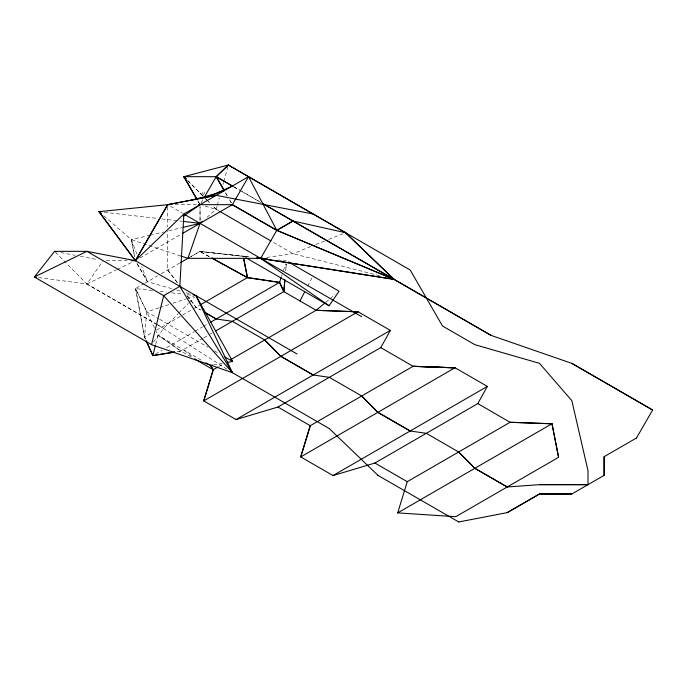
<?xml version="1.0" encoding="UTF-8"?>
<svg xmlns="http://www.w3.org/2000/svg" width="687" height="687" viewBox="0 0 687 687"><rect width="100%" height="100%" fill="white"/><g stroke="black" fill="none" stroke-linecap="round" stroke-linejoin="round"><path stroke-width="0.52" stroke-dasharray="3.44 2.58" d="M200.037 221.274L200.037 206.761L200.037 221.266M145.395 339.026L144.519 337.077L146.769 311.864L135.554 288.583L143.823 283.8M155.666 344.359L157.967 335.153L156.172 331.426M217.049 206.263L216.199 209.346L204.889 219.144M217.332 205.224L219.308 198.011M222.966 184.605L223.541 182.544M223.816 181.505L227.766 167.087M281.472 276.578L282.108 274.62M283.387 270.695L285.612 263.842M307.596 286.221L312.362 276.99M201.085 202.871L203.163 199.264M157.263 324.616L86.897 284.006L102.449 261.541M153.484 342.083L163.669 328.334L177.95 313.899M178.723 313.135L188.478 303.268M189.251 302.503L194.49 297.188M325.982 302.143L329.253 299.412M330.086 298.725L334.998 294.637M140.011 258.003L181.557 234.018M144.742 283.267L157.606 275.83M161.265 273.727L179.65 263.104M145.421 339.009L144.545 337.059L152.84 332.268M156.481 330.164L199.651 305.217M155.597 354.02L162.029 350.301M166.623 347.648L194.172 331.727M195.091 331.194L202.442 326.943M203.361 326.419L207.955 323.766M202.974 338.313L180.913 351.057L176.757 351.735L180.956 351.04L192.017 357.446M203.859 337.798L209.398 334.595M210.282 334.088L212.154 333.006M218.749 366.54L223.378 363.87M86.897 284.006L116.361 269.819M117.322 269.364L132.531 262.048M310.816 246.556L292.988 253.675L265.869 257.591M315.78 244.563L324.702 241.008M328.669 239.411L345.518 232.695M158.826 307.896L146.769 311.864L158.766 318.794M159.831 307.57L168.873 304.599M172.892 303.276L185.954 298.974M186.958 298.647L193.992 296.329M180.836 256.002L131.337 239.677L134.583 256.474L131.337 239.677L149.027 235.469M150.075 235.22L163.6 232.008M168.813 230.763L182.338 227.552M213.657 364.909L222.09 363.363M175.125 204.674L196.319 204.683M106.193 260.674L127.035 260.674M199.857 251.459L248.505 256.758M278.115 259.987L282.34 260.45M283.396 260.562L286.573 260.905M247.028 256.792L199.865 251.451L188.831 257.797L199.874 251.451L248.333 256.792M104.33 212.292L157.495 218.432M161.754 218.921L181.952 221.257M152.523 290.567L135.545 288.583L144.519 337.077M159.942 291.443L166.306 292.19M171.604 292.808L183.274 294.182M187.517 294.68L191.759 295.17M243.215 256.182L248.342 256.818M38.566 277.565L86.888 284.006L155.399 323.56M60.757 252.533L75.192 255.315M80.362 256.303L97.889 259.677M379.567 275.693L292.988 253.675L271.863 241.481M205.087 206.134L216.207 209.355L218.895 210.909M171.75 288.669L147.499 281.67L135.906 261.584M176.799 290.129L180.844 291.297M185.894 292.756L190.943 294.208M233.778 186.83L241.18 191.098M242.107 191.63L260.605 202.313L240.252 190.574M233.778 186.838L239.325 190.041M170.47 206.28L182.484 213.21M159.556 319.249L207.972 347.201M214.37 350.894L218.938 353.53M158.182 325.149L227.011 369.211M156.318 324.092L163.669 328.334M157.967 335.153L180.93 351.057L157.967 335.153L202.347 360.778M184.228 350.318L193.064 357.24M103.857 215.873L131.337 239.677M207.182 200.226L210.188 203.266L208.685 201.755M55.321 252.103L86.888 284.006M205.679 198.715L207.938 200.999M200.037 193.013L204.288 197.392M204.992 198.114L207.113 200.312L205.988 198.552M167.722 269.991L178.019 283.559L167.697 270.008L167.705 231.339M187.019 295.436L196.027 307.312L200.57 309.992L196.027 307.312L186.976 295.462M202.055 192.429L203.747 195.056M136.971 263.413L147.507 281.661L141.728 266.668M154.386 327.708L135.562 288.574L144.579 337.042M131.337 239.677L137.117 254.671M204.082 191.853L204.365 193.76M167.705 206.813L167.705 227.079M286.281 264.091L285.715 270.446L286.29 264.091M209.2 256.586L199.84 251.433L209.191 256.586M202.674 195.675L186.881 179.719L202.674 195.675M216.199 209.346L213.193 206.306L216.207 209.355M227.157 195.649L225.07 192.034L227.148 195.658M231.321 202.871L229.235 199.256L231.321 202.88M199.513 203.773L197.435 200.157L199.513 203.781"/><path stroke-width="1.03" d="M458.676 521.983L507.229 512.622L539.501 493.987L571.885 493.953L604.096 475.361L604.105 456.692L636.437 438.031M329.408 428.645L232.369 372.663L179.831 286.342L183.876 214.009L248.522 176.688L276.809 230.351L393.995 279.36L345.518 232.695L228.333 165.026L183.876 176.679L196.911 199.264L183.876 176.679L216.207 176.688L232.859 186.297M192.97 294.792L196.001 295.668L232.404 372.655L151.544 344.668L163.669 295.668L179.831 286.342M174.678 352.07L152.84 355.608L155.408 345.381M413.093 366.334L455.017 367.811L413.102 366.283L310.232 425.717L300.751 456.915L455.017 367.734L487.341 386.403L477.791 403.587L374.93 463.029L333.032 475.567M310.284 425.691L300.691 456.907L333.04 475.55L487.341 386.403M397.696 512.897L407.262 481.69L510.123 422.256L552.005 423.733L558.591 457.319L455.747 516.693L397.696 512.897L552.005 423.733M357.996 311.829L316.149 310.309L283.783 291.623L279.566 282.451L281.155 277.557M180.844 256.002L187.912 258.338L200.037 223.352L183.025 221.377M299.987 300.975L304.745 291.752M380.77 347.613L390.353 330.404L358.03 311.735L203.73 400.89L236.053 419.559L277.9 407.056L380.77 347.613L413.136 366.308L455.026 367.846M204.735 196.551L216.207 176.688L228.324 165.017L410.182 270.008L442.505 325.999L474.837 344.668L539.501 363.329L571.824 400.658L587.995 470.655L587.995 484.653L539.475 484.67L507.186 486.971L474.82 468.328L458.658 451.994L426.326 433.334L410.191 430.981L377.824 412.337L361.671 395.995M182.484 233.477L232.361 204.683L248.531 176.679M187.912 258.338L260.648 258.355L276.809 230.351L292.988 221.008L345.518 232.695L394.012 279.334L257.573 257.951L393.995 279.36L390.92 278.553M636.488 437.997L652.607 410.036L571.79 363.363L490.973 335.359L262.451 203.395L490.999 335.333M245.955 257.762L329.09 305.758L339.095 291.236L288.385 261.953M36.454 277.282L34.367 277.007L86.888 251.339L54.565 251.348L34.367 277.007L151.578 344.659M183.893 214L135.382 260.674L131.217 260.674M228.333 165.026L216.207 176.688L224.022 190.239L216.199 176.679L232.85 186.306M200.037 223.344L202.459 221.248M325.166 302.812L316.14 310.318L358.047 311.804M183.343 216.242L200.054 204.666M180.569 262.58L188.822 257.805M292.98 221.025L276.809 230.351L232.361 204.683L198.449 204.674M200.552 304.693L247.449 277.6L279.592 282.366L283.817 291.597L215.787 330.911M210.703 322.169L279.592 282.366M217.873 367.047L213.245 369.726L203.73 400.89L213.279 369.709L210.497 365.484L205.963 362.865M230.72 359.627L316.149 310.266M236.053 419.559L390.353 330.404M507.229 512.622L539.561 493.953L571.824 493.987M232.369 186.014L214.172 194.189L191.956 200.011M204.065 197.684L224.271 190.685M183.386 227.303L200.037 223.352M313.195 214.009L216.199 195.34L167.714 204.674L99.005 211.673L135.382 260.674L297.042 353.994M216.199 195.34L167.705 204.674L135.382 260.674L86.897 251.339L163.669 295.668L232.404 372.655L230.583 371.512M212.601 365.098L210.497 365.484L213.245 369.726L194.395 358.829M227.363 362.401L232.635 361.448L196.001 295.668M146.271 340.975L152.84 355.608L174.704 352.053M256.388 257.857L262.726 258.054M169.818 204.683L167.705 204.674L135.399 260.674L99.005 211.673L101.135 211.922M539.527 484.636L587.995 484.653M265.422 258.604L267.535 258.836M205.173 312.637L216.216 318.983L232.352 321.336L264.718 339.979L280.88 356.313L313.203 374.982L329.339 377.335L361.705 395.978L377.824 412.337L410.165 430.989M211.974 258.106L247.483 277.634L279.566 282.451M54.565 251.348L56.617 251.734M394.012 279.334L276.818 230.343L232.369 204.674M211.991 258.132L247.414 277.668M571.824 363.329L652.65 409.993M219.797 211.416L270.936 240.957M185.25 214.816L361.671 316.681M477.791 403.587L510.106 422.316L551.987 423.819L558.583 457.319M507.186 486.971L474.854 468.311L458.693 451.977M313.178 374.999L280.846 356.33L264.675 340.005M224.331 356.647L232.635 361.448M277.943 407.03L310.232 425.717M374.913 463.038L407.262 481.69M377.85 475.327L458.744 521.957M205.19 312.628L216.19 319M260.656 258.338L329.09 305.758M99.005 211.673L101.436 213.777M329.356 428.662L377.91 475.301M179.942 286.11L181.231 287.801L179.908 286.135M146.297 340.967L152.84 355.608M243.619 258.226L247.483 277.634M243.602 258.183L247.449 277.6M604.156 456.657L604.156 475.327M284.856 279.987L283.817 291.649L284.865 279.987M186.125 178.955L183.876 176.679L186.134 178.964"/></g></svg>
